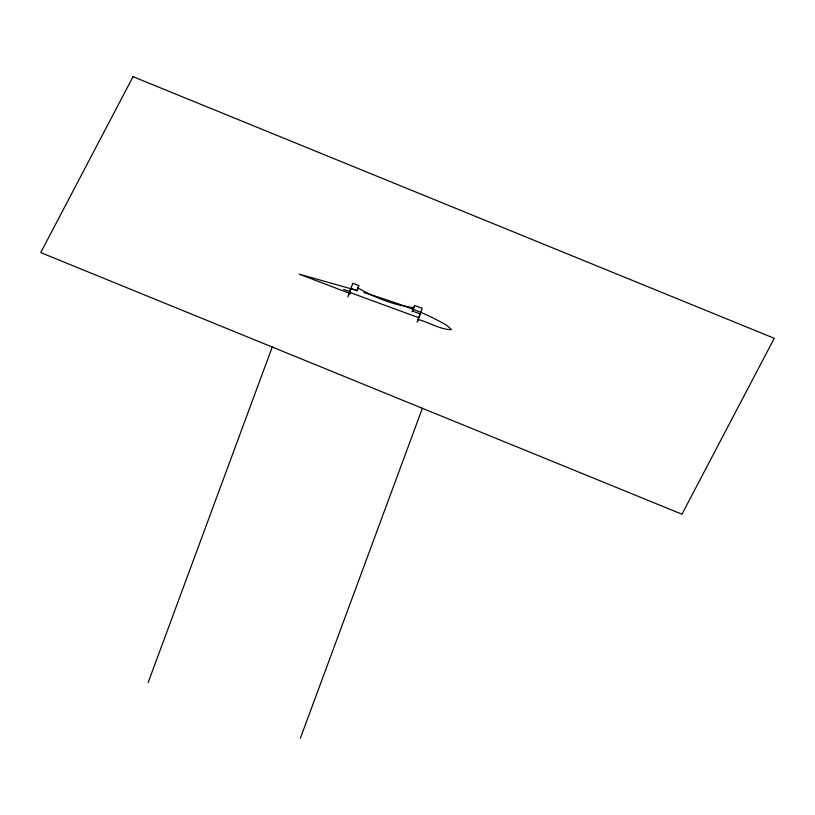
<?xml version="1.0" encoding="UTF-8"?>
<svg xmlns="http://www.w3.org/2000/svg" width="815" height="815" viewBox="0 0 815 815"><rect width="100%" height="100%" fill="white"/><g stroke="black" fill="none" stroke-linecap="round" stroke-linejoin="round"><path stroke-width="1.22" d="M356.878 290.965L358.121 288.062C374.686 297.556 394.592 305.503 413.572 307.673L413.939 307.194L412.563 311.055M418.879 317.32L419.277 316.281M419.267 316.312L419.022 316.954M349.89 291.332L349.472 292.412M347.883 296.833L350.929 288.449L357.021 290.68L358.121 287.593M420.448 313.072L418.716 317.779L419.083 316.852M349.839 291.485L348.555 294.999M349.289 292.911L349.075 293.481M417.8 320.366L418.574 318.257L418.319 318.848M148.147 682.583L272.465 346.436M349.818 291.424L352.814 283.304L358.906 285.535L357.194 290.171M412.278 311.687L414.58 305.513L422.19 308.304L417.137 322.2M300.338 738.329L422.445 408.152M412.115 311.605L412.482 311.126L420.173 313.836M357.082 290.507L299.197 274.146L350.358 293.645M363.928 292.585C391.832 301.54 420.479 309.945 445.907 324.879A26.1 13.213 20.3 0 1 447.924 326.316L451.133 329.27A2.414 1.222 20.3 0 1 451.276 329.668C440.64 329.698 428.639 322.17 417.993 319.429M343.655 289.406L349.543 291.566M349.554 292.341L418.798 317.707M133.039 76.671L40.75 252.589L681.961 514.214L774.25 338.296L133.039 76.671"/></g></svg>
